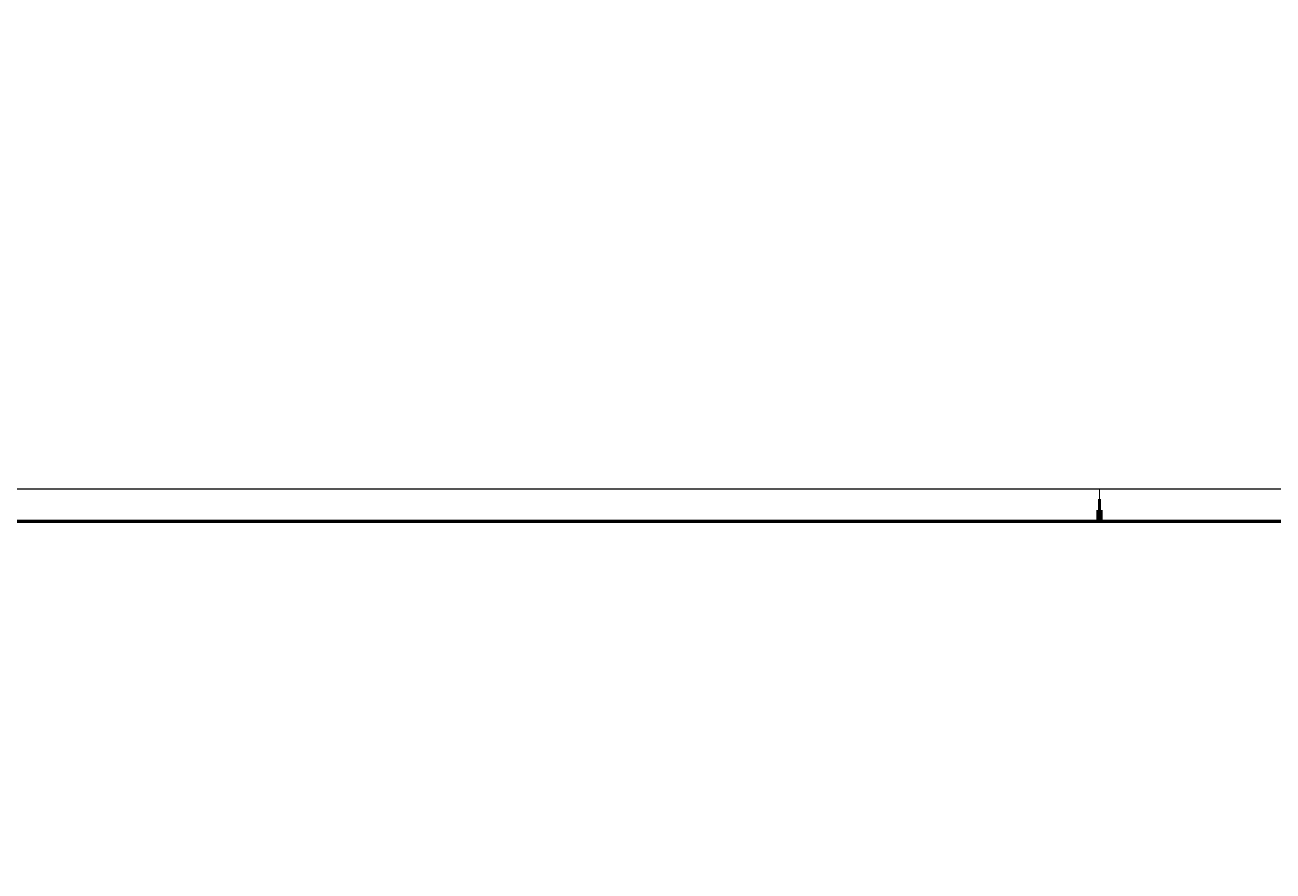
# Model space of a CAD drawing. Extents: x -621157 to 1764546, y -106808 to 741893.
# Drawn here: x 540209 to 579293, y 51748 to 78240 of the extents above; entities that cross this region are included whole.
import ezdxf
from ezdxf.xclip import XClip

# ---------------------------------------------------------------- set-up
doc = ezdxf.new("R2010")
doc.units = 0
doc.header["$LTSCALE"] = 1000
doc.header["$MEASUREMENT"] = 0
doc.header["$XCLIPFRAME"] = 0
doc.linetypes.add('XREF-A-101-平面图_t3$0$DASH', pattern=[0.35, 0.25, -0.1])
doc.linetypes.add('XREF-A-101-平面图_t3$0$DOTE', pattern=[2.42, 2, -0.2, 0.02, -0.2])
for name, color, linetype in [('0-底图', 7, 'Continuous'), ('A0-Verital$0$TK-WHITE', 7, 'Continuous'), ('XREF-A-101-平面图_t3$0$A-DOTE', 8, 'Continuous'), ('XREF-A-101-平面图_t3$0$A-GROUND', 8, 'Continuous')]:
    doc.layers.add(name, color=color, linetype=linetype)

# ---------------------------------------------------------------- blocks, each defined once
blk = doc.blocks.new('A0-Verital$0$A$C53BD7355')
at = {"layer": 'A0-Verital$0$TK-WHITE'}
for points, const_width in [([(29650, 84100), (29650, 83100)], 35), ([(29650, 83100), (29650, 83800)], 100), ([(29650, 83100), (29650, 83450)], 200)]:
    blk.add_lwpolyline(points, dxfattribs=dict(at, const_width=const_width))
blk = doc.blocks.new('A0-Verital')
blk.add_lwpolyline([(118900, 84100), (0, 84100), (0, 0), (118900, 0)], close=True)
at = {"const_width": 100}
blk.add_lwpolyline([(2500, 83100), (117900, 83100), (117900, 1000), (2500, 1000)], close=True, dxfattribs=at)
blk.add_blockref('A0-Verital$0$A$C53BD7355', (29800, 0))
blk = doc.blocks.new('XREF-A-101-平面图_t3$0$轴网(3)')
at = {"layer": 'XREF-A-101-平面图_t3$0$A-DOTE', "linetype": 'XREF-A-101-平面图_t3$0$DOTE'}
for p, q in [((0, -3300), (0, 43300)), ((9500, -3300), (9500, 43300)), ((19000, -3300), (19000, 43300)), ((28500, -3300), (28500, 43300)), ((38000, -3300), (38000, 43300))]:
    blk.add_line(p, q, dxfattribs=at)
blk = doc.blocks.new('XREF-A-101-平面图_t3')
at = {"layer": 'XREF-A-101-平面图_t3$0$A-GROUND', "linetype": 'XREF-A-101-平面图_t3$0$DASH'}
blk.add_lwpolyline([(238100, 239200), (238100, 200400)], dxfattribs=at)
at = {"layer": 'XREF-A-101-平面图_t3$0$A-DOTE'}
blk.add_blockref('XREF-A-101-平面图_t3$0$轴网(3)', (200000, 200000), dxfattribs=at)

msp = doc.modelspace()

# ---------------------------------------------------------------- block references
msp.add_blockref('A0-Verital', (514407, -20399))
at = {"layer": '0-底图'}
ref = msp.add_blockref('XREF-A-101-平面图_t3', (341069, -136665), dxfattribs=at)
XClip(ref).set_block_clipping_path([(188448.3743934482, 226470.899785926), (279528.158095957, 250755.7925836878)])

doc.saveas('drawing.dxf')
